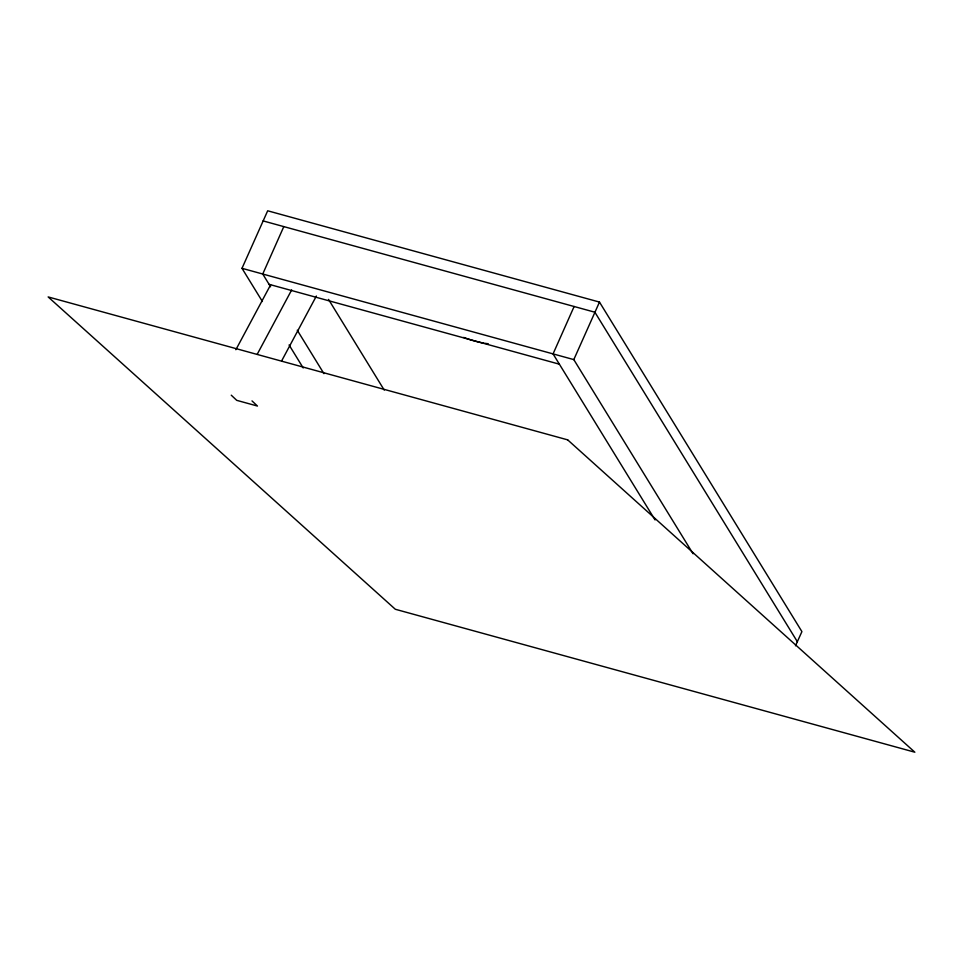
<?xml version="1.0" encoding="UTF-8"?>
<svg xmlns="http://www.w3.org/2000/svg" width="963" height="963" viewBox="0 0 963 963"><rect width="100%" height="100%" fill="white"/><g stroke="black" fill="none" stroke-linecap="round" stroke-linejoin="round"><path stroke-width="1.44" d="M262.405 301.527L242.002 268.316L267.678 210.789L599.48 302.081L801.914 631.62L795.486 645.788M283.808 226.606L262.743 274.022L270.591 286.793M574.129 306.487L553.063 353.903L655.069 519.948M693.059 553.749L573.804 359.608L599.48 302.081M235.875 349.713L270.615 284.831M257.193 354.336L291.681 289.923M281.605 360.981L316.382 296.026M263.068 220.9L594.965 312.241M242.002 268.316L573.804 359.608M269.062 284.326L559.395 364.195M252.005 400.897L257.458 406.049L236.729 400.343L231.264 395.191M594.869 312.193L797.4 641.779M328.527 299.409L384.237 390.099M297.266 330.225L323.941 373.656M289.081 344.959L303.201 367.95M488.229 343.731A46.97 15.107 24 0 1 485.111 343.322M483.908 343.117A46.97 15.107 24 0 1 463.648 337.411M567.676 439.862L48.15 296.929L395.324 609.266L914.85 752.211L567.676 439.862"/></g></svg>
